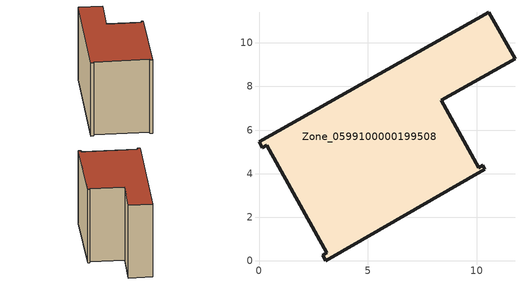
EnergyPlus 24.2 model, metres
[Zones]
Zone_0599100000199508
 floor ground (C_G): 10.27,4.38 10.37,4.21 3.05,0 2.91,0.25 3.1,0.36 0.34,5.3 0.15,5.19 0,5.47 10.54,11.41 11.74,9.26 8.35,7.37 10.08,4.28 z0
 wall outside (C_F): 10.37,4.21 10.27,4.38 10.08,4.28 8.35,7.37 11.74,9.26 10.54,11.41 0,5.47 0.15,5.19 0.34,5.3 3.1,0.36 2.91,0.25 3.05,0 10.37,4.21 z0:8.3
 roof outside (C_R): 8.35,7.37 11.74,9.26 10.54,11.41 0,5.47 0.15,5.19 0.34,5.3 3.1,0.36 2.91,0.25 3.05,0 10.37,4.21 10.27,4.38 10.08,4.28 z8.3
[BUILDING]
Pand.0599100000199508: North Axis=0; Terrain=City; Loads Convergence Tolerance Value=0.04; Temperature Convergence Tolerance Value=0.4; Solar Distribution=FullExterior; Maximum Number of Warmup Days=25; Minimum Number of Warmup Days=1
[Site:Location]
Rotterdam.The.Hague.AP_ZH_NLD Design_Conditions: Latitude=51.96; Longitude=4.45; Time Zone=1; Elevation=-4.5
[SITE:GROUNDTEMPERATURE:BUILDINGSURFACE]
18, 18, 18, 18, 18, 18, 18, 18, 18, 18, 18, 18
[MATERIAL] Thermal Absorptance=0.9; Solar Absorptance=0.7; Visible Absorptance=0.7
Name | Roughness | Thickness | Conductivity | Density | Specific Heat
G.TI.1965-1974 | MediumSmooth | 0.15 | 0.882353 | 540 | 1210
F.TI.1965-1974 | Rough | 0.3 | 0.697674 | 1920 | 840
R.TI.1965-1974 | MediumRough | 0.2 | 0.232558 | 1500 | 1000
[CONSTRUCTION]
C_G: G.TI.1965-1974
C_F: F.TI.1965-1974
C_R: R.TI.1965-1974
[ZONE]
Zone_0599100000199508: Type=1; Multiplier=1; Ceiling Height=Autocalculate; Volume=Autocalculate; Floor Area=autocalculate; Part of Total Floor Area=Yes
[ZONEINFILTRATION:DESIGNFLOWRATE]
Infil_Zone_0599100000199508: Zone or ZoneList or Space or SpaceList=Zone_0599100000199508; Schedule=AlwaysOn; Design Flow Rate Calculation Method=Flow/Area; Flow Rate per Floor Area=0.003; Constant Term Coefficient=1; Temperature Term Coefficient=0; Velocity Term Coefficient=0; Velocity Squared Term Coefficient=0
[HVACTEMPLATE:ZONE:IDEALLOADSAIRSYSTEM]
Zone_0599100000199508: Maximum Heating Supply Air Temperature=50; Minimum Cooling Supply Air Temperature=13; Maximum Heating Supply Air Humidity Ratio=0.0156; Minimum Cooling Supply Air Humidity Ratio=0.0077; Heating Limit=NoLimit; Cooling Limit=NoLimit; Dehumidification Control Type=ConstantSensibleHeatRatio; Cooling Sensible Heat Ratio=0.7; Dehumidification Setpoint=60; Humidification Control Type=None; Humidification Setpoint=30; Outdoor Air Method=None; Outdoor Air Flow Rate per Person=0.00944; Outdoor Air Flow Rate per Zone Floor Area=0; Outdoor Air Flow Rate per Zone=0; Demand Controlled Ventilation Type=None; Outdoor Air Economizer Type=NoEconomizer; Heat Recovery Type=None; Sensible Heat Recovery Effectiveness=0.7; Latent Heat Recovery Effectiveness=0.65
[ZONECONTROL:THERMOSTAT]
ThermostatControl_Zone_0599100000199508: Zone or ZoneList=Zone_0599100000199508; Control Type Schedule=DualSetpointControlType; Control 1=Thermostat_Zone_0599100000199508; Temperature Difference Between Cutout And Setpoint=0
[THERMOSTATSETPOINT:DUALSETPOINT]
Thermostat_Zone_0599100000199508: Heating Setpoint Temperature Schedule=HeatingSetpoint_Zone_0599100000199508; Cooling Setpoint Temperature Schedule=CoolingSetpoint_Zone_0599100000199508
[SCHEDULE:COMPACT]
HeatingSetpoint_Zone_0599100000199508: Through: 12/31, For: AllDays, Until: 24:00, 21
CoolingSetpoint_Zone_0599100000199508: Through: 12/31, For: AllDays, Until: 24:00, 24
DualSetpointControlType: Through: 12/31, For: AllDays, Until: 24:00, 4
AlwaysOn: Through: 12/31, For: AllDays, Until: 24:00, 1
